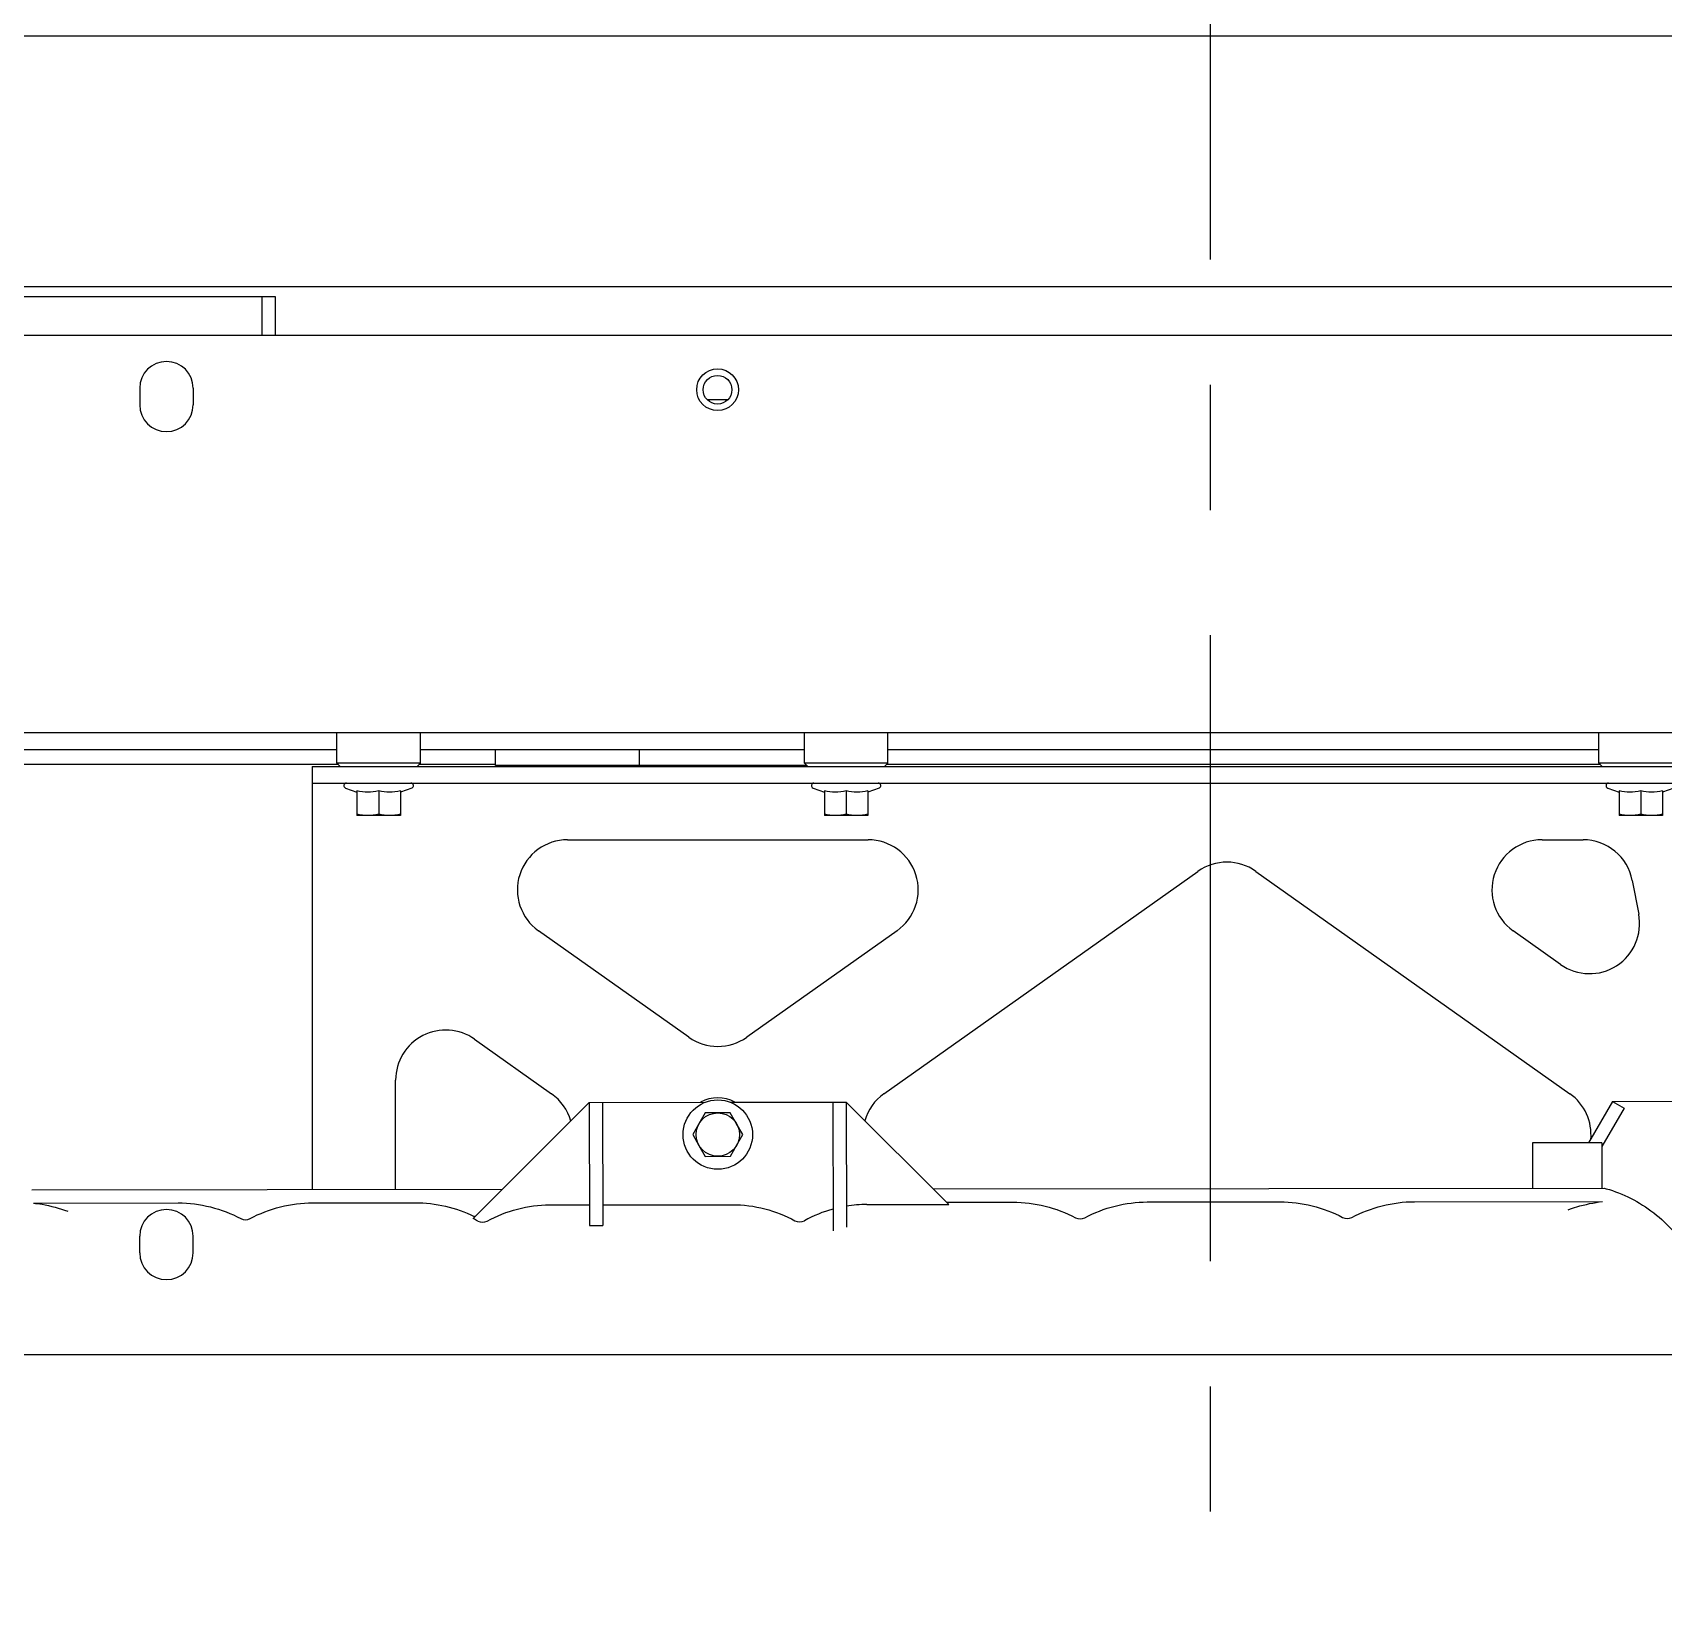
# Model space of a CAD drawing. Header units: metres. Extents: x 27859 to 32645, y 1492 to 8791.
# Drawn here: x 29702.7 to 30191.1, y 6136.7 to 6608.3 of the extents above; entities that cross this region are included whole.
import ezdxf

# ---------------------------------------------------------------- set-up
doc = ezdxf.new("R2010")
doc.units = ezdxf.units.M
doc.linetypes.add('CENTER', pattern=[2, 1.25, -0.25, 0.25, -0.25])
doc.layers.add('E-EQPT', color=190, linetype='Continuous')
doc.layers.add('E-HAT', color=253, linetype='CENTER', lineweight=15)

# ---------------------------------------------------------------- blocks, each defined once
blk = doc.blocks.new('EDG')
at = {"color": 6, "linetype": 'CENTER', "ltscale": 150}
blk.add_line((814.99, -420.5, 1), (814.99, 5130.26, 1), dxfattribs=at)
at = {"color": 0}
for p, q in [((71.56, 1295, 1), (1558.56, 1295, 1)), ((1119.55, 1264.5, 1), (1119.55, 1259.5, 1)), ((1135.55, 1264.5, 1), (1135.55, 1259.5, 1)), ((1119.55, 1005.5, 1), (1119.55, 1010.5, 1)), ((1135.55, 1005.5, 1), (1135.55, 1010.5, 1)), ((1558.56, 975, 1), (71.56, 975, 1)), ((1629.99, 900, 1), (0, 900, 1))]:
    blk.add_line(p, q, dxfattribs=at)
at = {"color": 0, "linetype": 'Continuous'}
for p, q in [((923.93, 1219.34, 1), (923.89, 1256.81, 1)), ((927.93, 1219.34, 1), (927.89, 1257.93, 1)), ((1000.89, 1256.25, 1), (996.89, 1256.25, 1)), ((996.93, 1219.41, 1), (996.89, 1256.25, 1)), ((1000.93, 1219.41, 1), (1000.89, 1256.25, 1)), ((1000.93, 1219.41, 1), (1035.68, 1254.24, 1)), ((753.78, 1249.17, 1), (697.43, 1249.11, 1)), ((833.78, 1249.25, 1), (794.02, 1249.21, 1)), ((893.9, 1249.31, 1), (874.02, 1249.29, 1)), ((917.78, 1250.02, 1), (893.21, 1249.99, 1)), ((893.21, 1249.99, 1), (923.93, 1219.34, 1)), ((996.9, 1250.09, 1), (958.02, 1250.06, 1)), ((1012.78, 1250.11, 1), (1000.9, 1250.1, 1)), ((1167.92, 1245.58, 1), (1026.9, 1245.44, 1)), ((1083.78, 1249.49, 1), (1053.02, 1249.46, 1)), ((1167.37, 1249.58, 1), (1124.02, 1249.53, 1)), ((897.9, 1245.31, 1), (696.88, 1245.11, 1)), ((697.59, 1231.52, 1), (697.59, 1245.11, 1)), ((718.39, 1231.52, 1), (718.39, 1245.13, 1)), ((1058.92, 1245.4, 1), (1058.92, 1212.75, 1)), ((1083.92, 1123.77, 1), (1083.92, 1245.49, 1)), ((690.96, 1221.11, 1), (697.59, 1232.61, 1)), ((694.43, 1219.11, 1), (701.58, 1231.52, 1)), ((697.59, 1231.52, 1), (718.39, 1231.52, 1)), ((956.79, 1232.32, 1), (954.91, 1229.07, 1)), ((958.66, 1235.57, 1), (956.79, 1232.32, 1)), ((966.17, 1235.58, 1), (958.66, 1235.57, 1)), ((968.05, 1232.33, 1), (966.17, 1235.58, 1)), ((969.93, 1229.08, 1), (968.05, 1232.33, 1)), ((954.91, 1229.07, 1), (956.79, 1225.82, 1)), ((968.05, 1225.83, 1), (969.93, 1229.08, 1)), ((956.79, 1225.82, 1), (958.67, 1222.57, 1)), ((958.67, 1222.57, 1), (966.18, 1222.58, 1)), ((966.18, 1222.58, 1), (968.05, 1225.83, 1)), ((694.43, 1219.11, 1), (660.16, 1219.08, 1)), ((694.43, 1219.11, 1), (690.96, 1221.11, 1)), ((801.25, 1150.22, 1), (707.2, 1216.83, 1)), ((912.64, 1216.83, 1), (818.59, 1150.22, 1)), ((958.72, 1219.37, 1), (923.93, 1219.34, 1)), ((1000.93, 1219.41, 1), (966.14, 1219.38, 1)), ((1035.25, 1200.51, 1), (1012.2, 1216.83, 1)), ((908.72, 1168.02, 1), (953.75, 1199.91, 1)), ((971.09, 1199.91, 1), (1016.12, 1168.02, 1)), ((709.98, 1178.1, 1), (724.22, 1168.02, 1)), ((688.52, 1152.95, 1), (686.58, 1163.04, 1)), ((715.55, 1140.77, 1), (703.25, 1140.77, 1)), ((1007.45, 1140.77, 1), (917.39, 1140.77, 1)), ((679.49, 1133.47, 1), (692.49, 1133.47, 1)), ((679.49, 1126.14, 1), (679.49, 1133.47, 1)), ((692.49, 1126.14, 1), (692.49, 1133.47, 1)), ((917.49, 1133.47, 1), (930.49, 1133.47, 1)), ((917.49, 1126.14, 1), (917.49, 1133.47, 1)), ((930.49, 1126.14, 1), (930.49, 1133.47, 1)), ((1057.49, 1133.47, 1), (1070.49, 1133.47, 1)), ((1057.49, 1126.14, 1), (1057.49, 1133.47, 1)), ((1070.49, 1126.14, 1), (1070.49, 1133.47, 1)), ((685.99, 1126.14, 1), (685.99, 1133.11, 1)), ((923.99, 1126.14, 1), (923.99, 1133.11, 1)), ((1063.99, 1126.14, 1), (1063.99, 1133.11, 1)), ((1083.92, 1123.77, 1), (664.7, 1123.77, 1)), ((676.1, 1125.27, 1), (679.49, 1126.51, 1)), ((695.88, 1125.27, 1), (692.49, 1126.51, 1)), ((914.1, 1125.27, 1), (917.49, 1126.51, 1)), ((933.88, 1125.27, 1), (930.49, 1126.51, 1)), ((1054.1, 1125.27, 1), (1057.49, 1126.51, 1)), ((1073.88, 1125.27, 1), (1070.49, 1126.51, 1)), ((1083.92, 1118.77, 1), (1083.92, 1123.77, 1)), ((1083.92, 1118.77, 1), (664.7, 1118.77, 1)), ((697.49, 1118.77, 1), (698.49, 1117.77, 1)), ((912.49, 1118.77, 1), (911.49, 1117.77, 1)), ((935.49, 1118.77, 1), (936.49, 1117.77, 1)), ((1052.49, 1118.77, 1), (1051.49, 1117.77, 1)), ((1075.49, 1118.77, 1), (1076.49, 1117.77, 1)), ((673.49, 1117.77, 1), (698.49, 1117.77, 1)), ((698.07, 1118.2, 1), (911.92, 1118.2, 1)), ((698.49, 1117.77, 1), (698.49, 1108.77, 1)), ((911.49, 1113.77, 1), (698.49, 1113.77, 1)), ((911.49, 1117.77, 1), (936.49, 1117.77, 1)), ((911.49, 1117.77, 1), (911.49, 1108.77, 1)), ((935.74, 1118.52, 1), (1028.99, 1118.52, 1)), ((936.49, 1117.77, 1), (936.49, 1108.77, 1)), ((1051.49, 1113.77, 1), (936.49, 1113.77, 1)), ((985.99, 1113.77, 1), (985.99, 1118.52, 1)), ((1028.99, 1118.52, 1), (1028.99, 1113.77, 1)), ((1028.99, 1118.2, 1), (1051.92, 1118.2, 1)), ((1051.49, 1117.77, 1), (1076.49, 1117.77, 1)), ((1051.49, 1117.77, 1), (1051.49, 1108.77, 1)), ((1076.07, 1118.2, 1), (1261.49, 1118.2, 1)), ((1076.49, 1117.77, 1), (1076.49, 1108.77, 1)), ((1271.49, 1113.77, 1), (1076.49, 1113.77, 1)), ((358.49, 1108.77, 1), (1271.49, 1108.77, 1)), ((959.46, 1009.02, 1), (965.52, 1009.02, 1)), ((315.99, 989.77, 1), (1313.99, 989.77, 1)), ((1094.99, 978.02, 1), (1094.99, 989.77, 1)), ((1098.99, 978.02, 1), (1098.99, 989.77, 1)), ((1219.99, 978.02, 1), (1094.99, 978.02, 1))]:
    blk.add_line(p, q, dxfattribs=at)
for centre, radius in [((962.42, 1229.07, 1), 10.4), ((962.42, 1229.07, 1), 6.5), ((962.49, 1005.97, 1), 6.25), ((962.49, 1005.97, 1), 4.3)]:
    blk.add_circle(centre, radius, dxfattribs=at)
at = {"color": 0}
for centre, start, end in [((1127.55, 1264.5, 1), 0, 180), ((1127.55, 1259.5, 1), 180, 0), ((1127.55, 1010.5, 1), 0, 180), ((1127.55, 1005.5, 1), 180, 0)]:
    blk.add_arc(centre, 8, start, end, dxfattribs=at)
at = {"color": 0, "linetype": 'Continuous'}
for centre, radius, start, end in [((917.73, 1288.79, 1), 38.78, 270.0629, 279.1505), ((917.74, 1288.65, 1), 38.63, 285.2387, 299.0287), ((1052.86, 1288.52, 1), 38.34, 241.0494, 243.3894), ((1052.89, 1288.88, 1), 39.39, 243.2436, 243.6639), ((715.87, 1229.07, 1), 15, 174.383, 234.6888), ((903.97, 1229.07, 1), 15, 305.3112, 344.0647), ((1020.87, 1229.07, 1), 15, 195.679, 234.6888), ((962.42, 1229.07, 1), 11, 242.1841, 297.9286), ((1043.92, 1212.75, 1), 15, 234.6888, 0), ((962.42, 1187.67, 1), 15, 54.6888, 125.3112), ((701.31, 1165.86, 1), 15, 54.6888, 190.8595), ((715.55, 1155.77, 1), 15, 270, 54.6888), ((917.39, 1155.77, 1), 15, 125.3112, 270), ((1007.45, 1155.77, 1), 15, 270, 54.6888), ((703.25, 1155.77, 1), 15, 190.8595, 270), ((809.92, 1162.46, 1), 15, 234.6888, 305.3112), ((695.62, 1124.55, 1), 0.773, 270, 70), ((914.37, 1124.55, 1), 0.773, 110, 270), ((933.62, 1124.55, 1), 0.773, 270, 70), ((1054.37, 1124.55, 1), 0.773, 110, 270), ((1073.62, 1124.55, 1), 0.773, 270, 70)]:
    blk.add_arc(centre, radius, start, end, dxfattribs=at)
for points, knots in [([(696.88, 1245.11, 1), (696.7, 1245.16, 1), (693.98, 1245.92, 1), (688.78, 1247.96, 1), (681.87, 1252.36, 1), (675.74, 1258.15, 1), (670.65, 1265.15, 1), (666.82, 1273.16, 1), (664.41, 1281.94, 1), (663.86, 1288.06, 1), (663.86, 1291.15, 1)], [0, 0, 0, 0, 0.009342, 0.137288, 0.270679, 0.407506, 0.549618, 0.69544, 0.84574, 1, 1, 1, 1]), ([(707.7, 1251.56, 1), (706.85, 1251.26, 1), (703.5, 1250.17, 1), (700.03, 1249.42, 1), (697.43, 1249.11, 1)], [0, 0, 0, 0, 0.256592, 1, 1, 1, 1]), ([(1167.37, 1249.58, 1), (1166.52, 1249.68, 1), (1163.03, 1250.19, 1), (1159.61, 1251.12, 1), (1157.1, 1252, 1)], [0, 0, 0, 0, 0.243998, 1, 1, 1, 1]), ([(679.49, 1126.14, 1), (680.56, 1126.37, 1), (682.74, 1126.65, 1), (684.93, 1126.37, 1), (685.99, 1126.14, 1)], [0, 0, 0, 0, 0.5, 1, 1, 1, 1]), ([(685.99, 1126.14, 1), (687.06, 1126.37, 1), (689.24, 1126.65, 1), (691.43, 1126.37, 1), (692.49, 1126.14, 1)], [0, 0, 0, 0, 0.5, 1, 1, 1, 1]), ([(917.49, 1126.14, 1), (918.56, 1126.37, 1), (920.74, 1126.65, 1), (922.93, 1126.37, 1), (923.99, 1126.14, 1)], [0, 0, 0, 0, 0.5, 1, 1, 1, 1]), ([(923.99, 1126.14, 1), (925.06, 1126.37, 1), (927.24, 1126.65, 1), (929.43, 1126.37, 1), (930.49, 1126.14, 1)], [0, 0, 0, 0, 0.5, 1, 1, 1, 1]), ([(1057.49, 1126.14, 1), (1058.56, 1126.37, 1), (1060.74, 1126.65, 1), (1062.93, 1126.37, 1), (1063.99, 1126.14, 1)], [0, 0, 0, 0, 0.5, 1, 1, 1, 1]), ([(1063.99, 1126.14, 1), (1065.06, 1126.37, 1), (1067.24, 1126.65, 1), (1069.43, 1126.37, 1), (1070.49, 1126.14, 1)], [0, 0, 0, 0, 0.5, 1, 1, 1, 1])]:
    blk.add_open_spline(points, degree=3, knots=knots, dxfattribs=at)
for points in [[(939.3, 1254.87, 1), (938.48, 1255.32, 1), (937.31, 1255.32, 1), (936.49, 1254.87, 1)], [(1034.3, 1254.97, 1), (1033.48, 1255.42, 1), (1032.31, 1255.42, 1), (1031.49, 1254.96, 1)], [(772.51, 1253.9, 1), (766.84, 1250.85, 1), (760.22, 1249.18, 1), (753.78, 1249.17, 1)], [(775.28, 1253.9, 1), (774.47, 1254.34, 1), (773.32, 1254.33, 1), (772.51, 1253.9, 1)], [(794.02, 1249.21, 1), (787.58, 1249.2, 1), (780.96, 1250.86, 1), (775.28, 1253.9, 1)], [(852.51, 1253.98, 1), (846.84, 1250.93, 1), (840.22, 1249.25, 1), (833.78, 1249.25, 1)], [(855.28, 1253.98, 1), (854.47, 1254.41, 1), (853.32, 1254.41, 1), (852.51, 1253.98, 1)], [(874.02, 1249.29, 1), (867.58, 1249.28, 1), (860.96, 1250.94, 1), (855.28, 1253.98, 1)], [(958.02, 1250.06, 1), (951.58, 1250.05, 1), (944.94, 1251.75, 1), (939.3, 1254.87, 1)], [(1031.49, 1254.96, 1), (1025.86, 1251.83, 1), (1019.22, 1250.12, 1), (1012.78, 1250.11, 1)], [(1053.02, 1249.46, 1), (1046.99, 1249.46, 1), (1040.81, 1250.9, 1), (1035.41, 1253.57, 1)], [(1102.51, 1254.22, 1), (1096.84, 1251.17, 1), (1090.22, 1249.5, 1), (1083.78, 1249.49, 1)], [(1105.28, 1254.22, 1), (1104.47, 1254.66, 1), (1103.32, 1254.66, 1), (1102.51, 1254.22, 1)], [(1124.02, 1249.53, 1), (1117.58, 1249.53, 1), (1110.96, 1251.19, 1), (1105.28, 1254.22, 1)], [(679.49, 1133.11, 1), (680.56, 1133.33, 1), (681.65, 1133.47, 1), (682.74, 1133.47, 1)], [(682.74, 1133.47, 1), (683.83, 1133.47, 1), (684.93, 1133.33, 1), (685.99, 1133.11, 1)], [(685.99, 1133.11, 1), (687.06, 1133.33, 1), (688.15, 1133.47, 1), (689.24, 1133.47, 1)], [(689.24, 1133.47, 1), (690.33, 1133.47, 1), (691.43, 1133.33, 1), (692.49, 1133.11, 1)], [(917.49, 1133.11, 1), (918.56, 1133.33, 1), (919.65, 1133.47, 1), (920.74, 1133.47, 1)], [(920.74, 1133.47, 1), (921.83, 1133.47, 1), (922.93, 1133.33, 1), (923.99, 1133.11, 1)], [(923.99, 1133.11, 1), (925.06, 1133.33, 1), (926.15, 1133.47, 1), (927.24, 1133.47, 1)], [(927.24, 1133.47, 1), (928.33, 1133.47, 1), (929.43, 1133.33, 1), (930.49, 1133.11, 1)], [(1057.49, 1133.11, 1), (1058.56, 1133.33, 1), (1059.65, 1133.47, 1), (1060.74, 1133.47, 1)], [(1060.74, 1133.47, 1), (1061.83, 1133.47, 1), (1062.93, 1133.33, 1), (1063.99, 1133.11, 1)], [(1063.99, 1133.11, 1), (1065.06, 1133.33, 1), (1066.15, 1133.47, 1), (1067.24, 1133.47, 1)], [(1067.24, 1133.47, 1), (1068.33, 1133.47, 1), (1069.43, 1133.33, 1), (1070.49, 1133.11, 1)]]:
    blk.add_open_spline(points, degree=3, dxfattribs=at)

msp = doc.modelspace()

# ---------------------------------------------------------------- hatches: boundary and pattern name
at = {"layer": 'E-HAT', "linetype": 'Continuous'}
h = msp.add_hatch(dxfattribs=at)
h.set_pattern_fill('AR-CONC', color=8, scale=40, angle=90)
h.set_pattern_definition([(140, (30868.3, 2757.35), (25.101, 286.904), [30, -330]), (85, (30868.3, 2757.35), (-300.877, -55.5), [24, -264]), (190.4514, (30870.4, 2781.26), (-275.776, 231.404), [25.496, -280.457]), (136.184, (30788.3, 2757.35), (66.208, 426.897), [45, -495]), (186.636, (30793.8, 2792.93), (-389.647, 373.865), [38.244, -420.686]), (81.184, (30788.3, 2757.35), (-389.647, 373.865), [36, -396]), (111, (30808.3, 2797.35), (161.0476, 238.763), [30, -330]), (56, (30808.3, 2797.35), (-290.06, 97.326), [24, -264]), (161.4514, (30821.72, 2817.25), (-129.012, 336.089), [25.496, -280.457]), (127.5, (30868.3, 2757.35), (-133.1575, 4.864), [0, -260.8, 0, -268, 0, -265]), (97.5, (30868.3, 2757.35), (-157.7647, 105.2278), [0, -152.8, 0, -254.8, 0, -101]), (57.5, (30868.3, 2668.15), (9.022, 213.529), [0, -100, 0, -312, 0, -414]), (47.5, (30868.3, 2628.15), (-40.042, 233.2745), [0, -130, 0, -207.2, 0, -294])])
h.paths.add_polyline_path([(32053.3, 1585.35), (28053.3, 1585.35), (28053.3, 2085.35), (28638.3, 2085.35), (28638.3, 8185.35), (28053.3, 8185.35), (28053.3, 8685.35), (32053.3, 8685.35), (32053.3, 8185.35), (31468.3, 8185.35), (31468.3, 2085.35), (32053.3, 2085.35)])

# ---------------------------------------------------------------- next in the draw order: wipeouts: each hides what was drawn before it
msp.add_wipeout([(30870.3, 2757.35), (29240.32, 2757.35), (29240.32, 7507.34), (30870.3, 7507.34)]).translate(0, 0, -732205.32).dxf.layer = 'E-EQPT'

# ---------------------------------------------------------------- next in the draw order: block references
at = {"layer": 'E-EQPT', "rotation": 180}
msp.add_blockref('EDG', (30870.3, 7507.34, -732206.32), dxfattribs=at)

doc.saveas('drawing.dxf')
